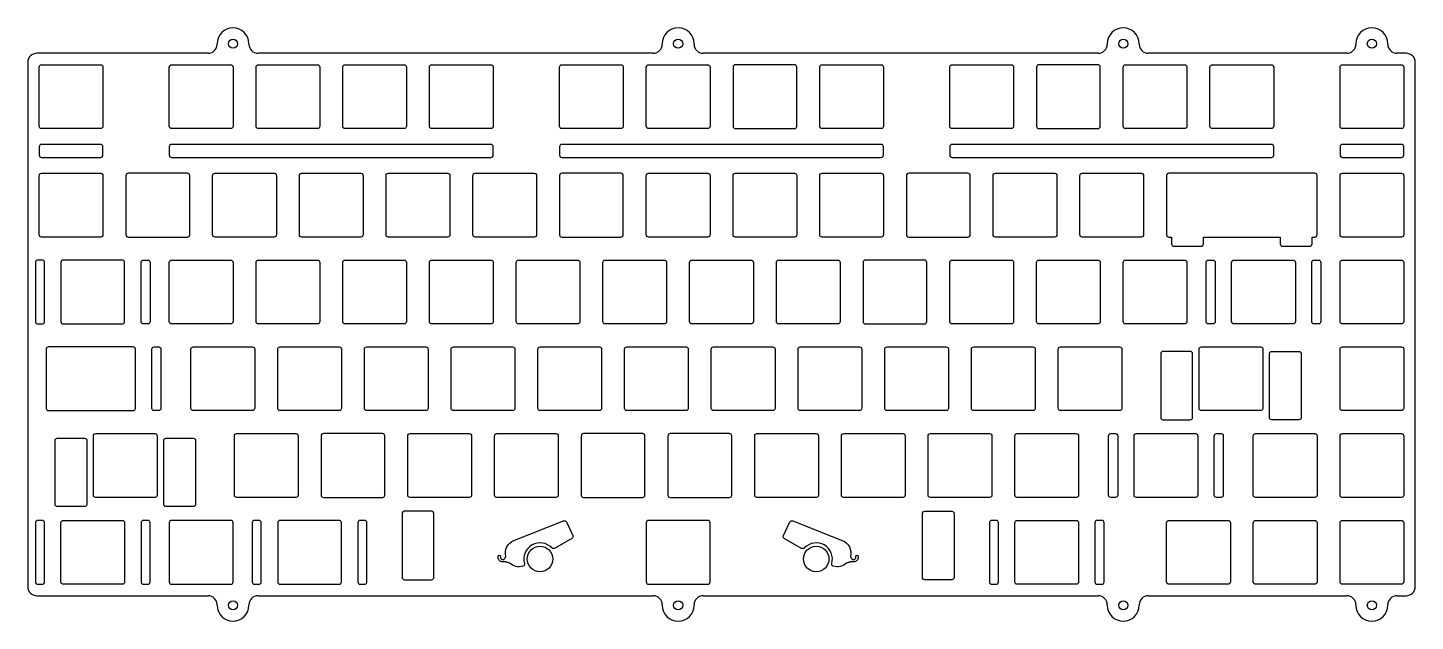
# Model space of a CAD drawing. Header units: millimetres. Extents: x 0 to 305, y -125 to 6.
import ezdxf

# ---------------------------------------------------------------- set-up
doc = ezdxf.new("R2010")
doc.units = ezdxf.units.MM
doc.layers.get('0').update_dxf_attribs({"linetype": 'CONTINUOUS'})

msp = doc.modelspace()

# ---------------------------------------------------------------- linework, layer by layer
for p, q in [((39.6, 0), (2, 0)), ((41.6, 2.1), (41.6, 2)), ((48.6, 2), (48.6, 2.1)), ((137.38, 0), (50.6, 0)), ((139.38, 2.1), (139.38, 2)), ((146.38, 2), (146.38, 2.1)), ((235.15, 0), (148.38, 0)), ((237.15, 2.1), (237.15, 2)), ((244.15, 2), (244.15, 2.1)), ((289.77, 0), (246.15, 0)), ((291.77, 2.1), (291.77, 2)), ((298.77, 2), (298.77, 2.1)), ((302.8, 0), (300.77, 0)), ((0, -2), (0, -117.06)), ((304.8, -117.06), (304.8, -2)), ((2, -119.06), (39.6, -119.06)), ((41.6, -121.06), (41.6, -121.16)), ((48.6, -121.16), (48.6, -121.06)), ((50.6, -119.06), (137.38, -119.06)), ((139.38, -121.06), (139.38, -121.16)), ((146.38, -121.16), (146.38, -121.06)), ((148.38, -119.06), (235.15, -119.06)), ((237.15, -121.06), (237.15, -121.16)), ((244.15, -121.16), (244.15, -121.06)), ((246.15, -119.06), (289.77, -119.06)), ((291.77, -121.06), (291.77, -121.16)), ((298.77, -121.16), (298.77, -121.06)), ((300.77, -119.06), (302.8, -119.06))]:
    msp.add_line(p, q)
for points in [[(2.52, -3.02, -0.414214), (3.02, -2.53), (16.02, -2.53, -0.414214), (16.52, -3.02), (16.52, -16.02, -0.414214), (16.02, -16.53), (3.02, -16.53, -0.414214), (2.52, -16.02)], [(31.1, -3.02, -0.414214), (31.6, -2.53), (44.6, -2.53, -0.414214), (45.1, -3.02), (45.1, -16.02, -0.414214), (44.6, -16.53), (31.6, -16.53, -0.414214), (31.1, -16.02)], [(50.15, -3.02, -0.414214), (50.65, -2.53), (63.65, -2.53, -0.414214), (64.15, -3.02), (64.15, -16.02, -0.414214), (63.65, -16.53), (50.65, -16.53, -0.414214), (50.15, -16.02)], [(82.7, -2.53, -0.414214), (83.2, -3.02), (83.2, -16.02, -0.414214), (82.7, -16.53), (69.7, -16.53, -0.414214), (69.2, -16.02), (69.2, -3.02, -0.414214), (69.7, -2.53)], [(88.25, -3.02, -0.414214), (88.75, -2.53), (101.75, -2.53, -0.414214), (102.25, -3.02), (102.25, -16.02, -0.414214), (101.75, -16.53), (88.75, -16.53, -0.414214), (88.25, -16.02)], [(116.82, -3.02, -0.414214), (117.33, -2.53), (130.32, -2.53, -0.414214), (130.82, -3.02), (130.82, -16.02, -0.414214), (130.32, -16.53), (117.33, -16.53, -0.414214), (116.82, -16.02)], [(135.88, -3.02, -0.414214), (136.38, -2.53), (149.38, -2.53, -0.414214), (149.88, -3.02), (149.88, -16.02, -0.414214), (149.38, -16.53), (136.38, -16.53, -0.414214), (135.88, -16.02)], [(154.93, -3.02), (154.93, -16.02, 0.414214), (155.43, -16.53), (168.43, -16.53, 0.414214), (168.93, -16.02), (168.93, -3.02, 0.414214), (168.43, -2.53), (155.43, -2.53, 0.414214)], [(173.97, -3.02, -0.414214), (174.48, -2.53), (187.47, -2.53, -0.414214), (187.97, -3.02), (187.97, -16.02, -0.414214), (187.47, -16.53), (174.48, -16.53, -0.414214), (173.97, -16.02)], [(202.55, -3.02, -0.414214), (203.05, -2.53), (216.05, -2.53, -0.414214), (216.55, -3.02), (216.55, -16.02, -0.414214), (216.05, -16.53), (203.05, -16.53, -0.414214), (202.55, -16.02)], [(221.6, -3.02), (221.6, -16.02, 0.414214), (222.1, -16.53), (235.1, -16.53, 0.414214), (235.6, -16.02), (235.6, -3.02, 0.414214), (235.1, -2.53), (222.1, -2.53, 0.414214)], [(240.65, -3.02, -0.414214), (241.15, -2.53), (254.15, -2.53, -0.414214), (254.65, -3.02), (254.65, -16.02, -0.414214), (254.15, -16.53), (241.15, -16.53, -0.414214), (240.65, -16.02)], [(273.2, -2.53, -0.414214), (273.7, -3.02), (273.7, -16.02, -0.414214), (273.2, -16.53), (260.2, -16.53, -0.414214), (259.7, -16.02), (259.7, -3.02, -0.414214), (260.2, -2.53)], [(288.27, -3.02, -0.414214), (288.77, -2.53), (301.77, -2.53, -0.414214), (302.27, -3.02), (302.27, -16.02, -0.414214), (301.77, -16.53), (288.77, -16.53, -0.414214), (288.27, -16.02)], [(2.52, -20.52), (2.52, -22.34, 0.414214), (3.02, -22.84), (16.02, -22.84, 0.414214), (16.52, -22.34), (16.52, -20.52, 0.414214), (16.02, -20.02), (3.02, -20.02, 0.414214)], [(102.25, -22.34), (102.25, -20.52, 0.414214), (101.75, -20.02), (31.6, -20.02, 0.414214), (31.1, -20.52), (31.1, -22.34, 0.414214), (31.6, -22.84), (101.75, -22.84, 0.414214)], [(187.97, -22.34), (187.97, -20.52, 0.414214), (187.47, -20.02), (117.33, -20.02, 0.414214), (116.82, -20.52), (116.82, -22.34, 0.414214), (117.33, -22.84), (187.47, -22.84, 0.414214)], [(273.7, -22.34), (273.7, -20.52, 0.414214), (273.2, -20.02), (203.05, -20.02, 0.414214), (202.55, -20.52), (202.55, -22.34, 0.414214), (203.05, -22.84), (273.2, -22.84, 0.414214)], [(302.27, -22.34), (302.27, -20.52, 0.414214), (301.77, -20.02), (288.77, -20.02, 0.414214), (288.27, -20.52), (288.27, -22.34, 0.414214), (288.77, -22.84), (301.77, -22.84, 0.414214)], [(2.52, -26.84, -0.414214), (3.02, -26.34), (16.02, -26.34, -0.414214), (16.52, -26.84), (16.52, -39.84, -0.414214), (16.02, -40.34), (3.02, -40.34, -0.414214), (2.52, -39.84)], [(21.58, -26.84), (21.58, -39.84, 0.414214), (22.07, -40.34), (35.08, -40.34, 0.414214), (35.58, -39.84), (35.58, -26.84, 0.414214), (35.08, -26.34), (22.07, -26.34, 0.414214)], [(40.62, -26.84, -0.414214), (41.12, -26.34), (54.13, -26.34, -0.414214), (54.62, -26.84), (54.62, -39.84, -0.414214), (54.13, -40.34), (41.12, -40.34, -0.414214), (40.62, -39.84)], [(73.17, -26.34, -0.414214), (73.67, -26.84), (73.67, -39.84, -0.414214), (73.17, -40.34), (60.17, -40.34, -0.414214), (59.68, -39.84), (59.68, -26.84, -0.414214), (60.17, -26.34)], [(78.72, -26.84, -0.414214), (79.22, -26.34), (92.22, -26.34, -0.414214), (92.73, -26.84), (92.73, -39.84, -0.414214), (92.22, -40.34), (79.22, -40.34, -0.414214), (78.72, -39.84)], [(111.28, -26.34, -0.414214), (111.78, -26.84), (111.78, -39.84, -0.414214), (111.28, -40.34), (98.28, -40.34, -0.414214), (97.78, -39.84), (97.78, -26.84, -0.414214), (98.28, -26.34)], [(116.82, -26.84), (116.82, -39.84, 0.414214), (117.33, -40.34), (130.32, -40.34, 0.414214), (130.82, -39.84), (130.82, -26.84, 0.414214), (130.32, -26.34), (117.33, -26.34, 0.414214)], [(135.88, -26.84, -0.414214), (136.38, -26.34), (149.38, -26.34, -0.414214), (149.88, -26.84), (149.88, -39.84, -0.414214), (149.38, -40.34), (136.38, -40.34, -0.414214), (135.88, -39.84)], [(154.93, -26.84, -0.414214), (155.43, -26.34), (168.43, -26.34, -0.414214), (168.93, -26.84), (168.93, -39.84, -0.414214), (168.43, -40.34), (155.43, -40.34, -0.414214), (154.93, -39.84)], [(173.97, -26.84, -0.414214), (174.48, -26.34), (187.47, -26.34, -0.414214), (187.97, -26.84), (187.97, -39.84, -0.414214), (187.47, -40.34), (174.48, -40.34, -0.414214), (173.97, -39.84)], [(193.03, -26.84), (193.03, -39.84, 0.414214), (193.53, -40.34), (206.53, -40.34, 0.414214), (207.03, -39.84), (207.03, -26.84, 0.414214), (206.53, -26.34), (193.53, -26.34, 0.414214)], [(225.58, -26.34, -0.414214), (226.08, -26.84), (226.08, -39.84, -0.414214), (225.58, -40.34), (212.57, -40.34, -0.414214), (212.07, -39.84), (212.07, -26.84, -0.414214), (212.57, -26.34)], [(231.12, -26.84, -0.414214), (231.62, -26.34), (244.63, -26.34, -0.414214), (245.13, -26.84), (245.13, -39.84, -0.414214), (244.63, -40.34), (231.62, -40.34, -0.414214), (231.12, -39.84)], [(258.26, -40.34), (275.14, -40.34), (275.14, -41.84, 0.414214), (275.64, -42.34), (281.64, -42.34, 0.414214), (282.14, -41.84), (282.14, -40.34), (282.73, -40.34, 0.414214), (283.23, -39.84), (283.23, -26.84, 0.414214), (282.73, -26.34), (250.68, -26.34, 0.414214), (250.18, -26.84), (250.18, -39.84, 0.414214), (250.68, -40.34), (251.26, -40.34), (251.26, -41.84, 0.414214), (251.76, -42.34), (257.76, -42.34, 0.414214), (258.26, -41.84)], [(288.27, -26.84, -0.414214), (288.77, -26.34), (301.77, -26.34, -0.414214), (302.27, -26.84), (302.27, -39.84, -0.414214), (301.77, -40.34), (288.77, -40.34, -0.414214), (288.27, -39.84)], [(1.69, -45.89), (1.69, -58.89, 0.414214), (2.19, -59.39), (3.19, -59.39, 0.414214), (3.69, -58.89), (3.69, -45.89, 0.414214), (3.19, -45.39), (2.19, -45.39, 0.414214)], [(7.29, -45.89), (7.29, -58.89, 0.414214), (7.79, -59.39), (20.79, -59.39, 0.414214), (21.29, -58.89), (21.29, -45.89, 0.414214), (20.79, -45.39), (7.79, -45.39, 0.414214)], [(24.89, -45.89, -0.414214), (25.39, -45.39), (26.39, -45.39, -0.414214), (26.89, -45.89), (26.89, -58.89, -0.414214), (26.39, -59.39), (25.39, -59.39, -0.414214), (24.89, -58.89)], [(31.1, -45.89, -0.414214), (31.6, -45.39), (44.6, -45.39, -0.414214), (45.1, -45.89), (45.1, -58.89, -0.414214), (44.6, -59.39), (31.6, -59.39, -0.414214), (31.1, -58.89)], [(50.15, -45.89, -0.414214), (50.65, -45.39), (63.65, -45.39, -0.414214), (64.15, -45.89), (64.15, -58.89, -0.414214), (63.65, -59.39), (50.65, -59.39, -0.414214), (50.15, -58.89)], [(69.2, -45.89, -0.414214), (69.7, -45.39), (82.7, -45.39, -0.414214), (83.2, -45.89), (83.2, -58.89, -0.414214), (82.7, -59.39), (69.7, -59.39, -0.414214), (69.2, -58.89)], [(88.25, -45.89, -0.414214), (88.75, -45.39), (101.75, -45.39, -0.414214), (102.25, -45.89), (102.25, -58.89, -0.414214), (101.75, -59.39), (88.75, -59.39, -0.414214), (88.25, -58.89)], [(107.3, -45.89, -0.414214), (107.8, -45.39), (120.8, -45.39, -0.414214), (121.3, -45.89), (121.3, -58.89, -0.414214), (120.8, -59.39), (107.8, -59.39, -0.414214), (107.3, -58.89)], [(126.35, -45.89, -0.414214), (126.85, -45.39), (139.85, -45.39, -0.414214), (140.35, -45.89), (140.35, -58.89, -0.414214), (139.85, -59.39), (126.85, -59.39, -0.414214), (126.35, -58.89)], [(145.4, -45.89, -0.414214), (145.9, -45.39), (158.9, -45.39, -0.414214), (159.4, -45.89), (159.4, -58.89, -0.414214), (158.9, -59.39), (145.9, -59.39, -0.414214), (145.4, -58.89)], [(164.45, -45.89, -0.414214), (164.95, -45.39), (177.95, -45.39, -0.414214), (178.45, -45.89), (178.45, -58.89, -0.414214), (177.95, -59.39), (164.95, -59.39, -0.414214), (164.45, -58.89)], [(183.5, -45.89), (183.5, -58.89, 0.414214), (184, -59.39), (197, -59.39, 0.414214), (197.5, -58.89), (197.5, -45.89, 0.414214), (197, -45.39), (184, -45.39, 0.414214)], [(202.55, -45.89, -0.414214), (203.05, -45.39), (216.05, -45.39, -0.414214), (216.55, -45.89), (216.55, -58.89, -0.414214), (216.05, -59.39), (203.05, -59.39, -0.414214), (202.55, -58.89)], [(221.6, -45.89, -0.414214), (222.1, -45.39), (235.1, -45.39, -0.414214), (235.6, -45.89), (235.6, -58.89, -0.414214), (235.1, -59.39), (222.1, -59.39, -0.414214), (221.6, -58.89)], [(254.15, -45.39, -0.414214), (254.65, -45.89), (254.65, -58.89, -0.414214), (254.15, -59.39), (241.15, -59.39, -0.414214), (240.65, -58.89), (240.65, -45.89, -0.414214), (241.15, -45.39)], [(260.36, -45.39, -0.414214), (260.86, -45.89), (260.86, -58.89, -0.414214), (260.36, -59.39), (259.36, -59.39, -0.414214), (258.86, -58.89), (258.86, -45.89, -0.414214), (259.36, -45.39)], [(264.46, -45.89, -0.414214), (264.96, -45.39), (277.96, -45.39, -0.414214), (278.46, -45.89), (278.46, -58.89, -0.414214), (277.96, -59.39), (264.96, -59.39, -0.414214), (264.46, -58.89)], [(282.06, -45.89, -0.414214), (282.56, -45.39), (283.56, -45.39, -0.414214), (284.06, -45.89), (284.06, -58.89, -0.414214), (283.56, -59.39), (282.56, -59.39, -0.414214), (282.06, -58.89)], [(288.27, -45.89, -0.414214), (288.77, -45.39), (301.77, -45.39, -0.414214), (302.27, -45.89), (302.27, -58.89, -0.414214), (301.77, -59.39), (288.77, -59.39, -0.414214), (288.27, -58.89)], [(23.17, -64.44), (4.57, -64.44, 0.414214), (4.07, -64.94), (4.07, -77.94, 0.414214), (4.57, -78.44), (23.17, -78.44, 0.414214), (23.67, -77.94), (23.67, -64.94, 0.414214)], [(27.27, -64.94, -0.414214), (27.77, -64.44), (28.77, -64.44, -0.414214), (29.27, -64.94), (29.27, -77.94, -0.414214), (28.77, -78.44), (27.77, -78.44, -0.414214), (27.27, -77.94)], [(35.86, -64.94, -0.414214), (36.36, -64.44), (49.36, -64.44, -0.414214), (49.86, -64.94), (49.86, -77.94, -0.414214), (49.36, -78.44), (36.36, -78.44, -0.414214), (35.86, -77.94)], [(54.91, -64.94, -0.414214), (55.41, -64.44), (68.41, -64.44, -0.414214), (68.91, -64.94), (68.91, -77.94, -0.414214), (68.41, -78.44), (55.41, -78.44, -0.414214), (54.91, -77.94)], [(73.96, -64.94, -0.414214), (74.46, -64.44), (87.46, -64.44, -0.414214), (87.96, -64.94), (87.96, -77.94, -0.414214), (87.46, -78.44), (74.46, -78.44, -0.414214), (73.96, -77.94)], [(93.01, -64.94, -0.414214), (93.51, -64.44), (106.51, -64.44, -0.414214), (107.01, -64.94), (107.01, -77.94, -0.414214), (106.51, -78.44), (93.51, -78.44, -0.414214), (93.01, -77.94)], [(112.06, -64.94, -0.414214), (112.56, -64.44), (125.56, -64.44, -0.414214), (126.06, -64.94), (126.06, -77.94, -0.414214), (125.56, -78.44), (112.56, -78.44, -0.414214), (112.06, -77.94)], [(144.61, -64.44, -0.414214), (145.11, -64.94), (145.11, -77.94, -0.414214), (144.61, -78.44), (131.61, -78.44, -0.414214), (131.11, -77.94), (131.11, -64.94, -0.414214), (131.61, -64.44)], [(150.16, -64.94, -0.414214), (150.66, -64.44), (163.66, -64.44, -0.414214), (164.16, -64.94), (164.16, -77.94, -0.414214), (163.66, -78.44), (150.66, -78.44, -0.414214), (150.16, -77.94)], [(182.71, -64.44, -0.414214), (183.21, -64.94), (183.21, -77.94, -0.414214), (182.71, -78.44), (169.71, -78.44, -0.414214), (169.21, -77.94), (169.21, -64.94, -0.414214), (169.71, -64.44)], [(188.26, -64.94, -0.414214), (188.76, -64.44), (201.76, -64.44, -0.414214), (202.26, -64.94), (202.26, -77.94, -0.414214), (201.76, -78.44), (188.76, -78.44, -0.414214), (188.26, -77.94)], [(207.31, -64.94, -0.414214), (207.81, -64.44), (220.81, -64.44, -0.414214), (221.31, -64.94), (221.31, -77.94, -0.414214), (220.81, -78.44), (207.81, -78.44, -0.414214), (207.31, -77.94)], [(226.36, -64.94, -0.414214), (226.86, -64.44), (239.86, -64.44, -0.414214), (240.36, -64.94), (240.36, -77.94, -0.414214), (239.86, -78.44), (226.86, -78.44, -0.414214), (226.36, -77.94)], [(248.88, -65.94), (248.88, -79.94, 0.414214), (249.38, -80.44), (255.38, -80.44, 0.414214), (255.88, -79.94), (255.88, -65.94, 0.414214), (255.38, -65.44), (249.38, -65.44, 0.414214)], [(257.32, -64.94, -0.414214), (257.82, -64.44), (270.82, -64.44, -0.414214), (271.32, -64.94), (271.32, -77.94, -0.414214), (270.82, -78.44), (257.82, -78.44, -0.414214), (257.32, -77.94)], [(272.76, -65.94, -0.414214), (273.26, -65.44), (279.26, -65.44, -0.414214), (279.76, -65.94), (279.76, -79.94, -0.414214), (279.26, -80.44), (273.26, -80.44, -0.414214), (272.76, -79.94)], [(288.27, -64.94, -0.414214), (288.77, -64.44), (301.77, -64.44, -0.414214), (302.27, -64.94), (302.27, -77.94, -0.414214), (301.77, -78.44), (288.77, -78.44, -0.414214), (288.27, -77.94)], [(5.99, -84.99, -0.414214), (6.49, -84.49), (12.49, -84.49, -0.414214), (12.99, -84.99), (12.99, -98.99, -0.414214), (12.49, -99.49), (6.49, -99.49, -0.414214), (5.99, -98.99)], [(14.43, -83.99, -0.414214), (14.93, -83.49), (27.93, -83.49, -0.414214), (28.43, -83.99), (28.43, -96.99, -0.414214), (27.93, -97.49), (14.93, -97.49, -0.414214), (14.43, -96.99)], [(36.37, -84.49, -0.414214), (36.87, -84.99), (36.87, -98.99, -0.414214), (36.37, -99.49), (30.37, -99.49, -0.414214), (29.87, -98.99), (29.87, -84.99, -0.414214), (30.37, -84.49)], [(45.39, -83.99, -0.414214), (45.89, -83.49), (58.89, -83.49, -0.414214), (59.39, -83.99), (59.39, -96.99, -0.414214), (58.89, -97.49), (45.89, -97.49, -0.414214), (45.39, -96.99)], [(64.44, -83.99), (64.44, -96.99, 0.414214), (64.94, -97.49), (77.94, -97.49, 0.414214), (78.44, -96.99), (78.44, -83.99, 0.414214), (77.94, -83.49), (64.94, -83.49, 0.414214)], [(83.49, -83.99, -0.414214), (83.99, -83.49), (96.99, -83.49, -0.414214), (97.49, -83.99), (97.49, -96.99, -0.414214), (96.99, -97.49), (83.99, -97.49, -0.414214), (83.49, -96.99)], [(102.54, -83.99, -0.414214), (103.04, -83.49), (116.04, -83.49, -0.414214), (116.54, -83.99), (116.54, -96.99, -0.414214), (116.04, -97.49), (103.04, -97.49, -0.414214), (102.54, -96.99)], [(121.59, -83.99), (121.59, -96.99, 0.414214), (122.09, -97.49), (135.09, -97.49, 0.414214), (135.59, -96.99), (135.59, -83.99, 0.414214), (135.09, -83.49), (122.09, -83.49, 0.414214)], [(140.64, -83.99), (140.64, -96.99, 0.414214), (141.14, -97.49), (154.14, -97.49, 0.414214), (154.64, -96.99), (154.64, -83.99, 0.414214), (154.14, -83.49), (141.14, -83.49, 0.414214)], [(159.69, -83.99, -0.414214), (160.19, -83.49), (173.19, -83.49, -0.414214), (173.69, -83.99), (173.69, -96.99, -0.414214), (173.19, -97.49), (160.19, -97.49, -0.414214), (159.69, -96.99)], [(178.74, -83.99, -0.414214), (179.24, -83.49), (192.24, -83.49, -0.414214), (192.74, -83.99), (192.74, -96.99, -0.414214), (192.24, -97.49), (179.24, -97.49, -0.414214), (178.74, -96.99)], [(197.79, -83.99, -0.414214), (198.29, -83.49), (211.29, -83.49, -0.414214), (211.79, -83.99), (211.79, -96.99, -0.414214), (211.29, -97.49), (198.29, -97.49, -0.414214), (197.79, -96.99)], [(216.84, -83.99, -0.414214), (217.34, -83.49), (230.34, -83.49, -0.414214), (230.84, -83.99), (230.84, -96.99, -0.414214), (230.34, -97.49), (217.34, -97.49, -0.414214), (216.84, -96.99)], [(237.43, -83.99, -0.414214), (237.93, -83.49), (238.93, -83.49, -0.414214), (239.43, -83.99), (239.43, -96.99, -0.414214), (238.93, -97.49), (237.93, -97.49, -0.414214), (237.43, -96.99)], [(243.03, -83.99, -0.414214), (243.53, -83.49), (256.53, -83.49, -0.414214), (257.03, -83.99), (257.03, -96.99, -0.414214), (256.53, -97.49), (243.53, -97.49, -0.414214), (243.03, -96.99)], [(262.13, -83.49, -0.414214), (262.63, -83.99), (262.63, -96.99, -0.414214), (262.13, -97.49), (261.13, -97.49, -0.414214), (260.63, -96.99), (260.63, -83.99, -0.414214), (261.13, -83.49)], [(269.23, -83.99, -0.414214), (269.73, -83.49), (282.73, -83.49, -0.414214), (283.23, -83.99), (283.23, -96.99, -0.414214), (282.73, -97.49), (269.73, -97.49, -0.414214), (269.23, -96.99)], [(288.27, -83.99, -0.414214), (288.77, -83.49), (301.77, -83.49, -0.414214), (302.27, -83.99), (302.27, -96.99, -0.414214), (301.77, -97.49), (288.77, -97.49, -0.414214), (288.27, -96.99)], [(89.23, -115.04), (89.23, -101.04, 0.414214), (88.73, -100.54), (82.72, -100.54, 0.414214), (82.22, -101.04), (82.22, -115.04, 0.414214), (82.72, -115.54), (88.73, -115.54, 0.414214)], [(203.03, -100.54, -0.414214), (203.52, -101.04), (203.52, -115.04, -0.414214), (203.03, -115.54), (197.03, -115.54, -0.414214), (196.52, -115.04), (196.52, -101.04, -0.414214), (197.03, -100.54)], [(1.69, -103.04), (1.69, -116.04, 0.414214), (2.19, -116.54), (3.19, -116.54, 0.414214), (3.69, -116.04), (3.69, -103.04, 0.414214), (3.19, -102.54), (2.19, -102.54, 0.414214)], [(7.79, -116.54, -0.414214), (7.29, -116.04), (7.29, -103.04, -0.414214), (7.79, -102.54), (20.79, -102.54, -0.414214), (21.29, -103.04), (21.29, -116.04, -0.414214), (20.79, -116.54)], [(24.89, -103.04), (24.89, -116.04, 0.414214), (25.39, -116.54), (26.39, -116.54, 0.414214), (26.89, -116.04), (26.89, -103.04, 0.414214), (26.39, -102.54), (25.39, -102.54, 0.414214)], [(44.6, -102.54), (31.6, -102.54, 0.414214), (31.1, -103.04), (31.1, -116.04, 0.414214), (31.6, -116.54), (44.6, -116.54, 0.414214), (45.1, -116.04), (45.1, -103.04, 0.414214)], [(49.31, -103.04), (49.31, -116.04, 0.414214), (49.81, -116.54), (50.81, -116.54, 0.414214), (51.31, -116.04), (51.31, -103.04, 0.414214), (50.81, -102.54), (49.81, -102.54, 0.414214)], [(54.91, -103.04), (54.91, -116.04, 0.414214), (55.41, -116.54), (68.41, -116.54, 0.414214), (68.91, -116.04), (68.91, -103.04, 0.414214), (68.41, -102.54), (55.41, -102.54, 0.414214)], [(72.51, -103.04), (72.51, -116.04, 0.414214), (73.01, -116.54), (74.01, -116.54, 0.414214), (74.51, -116.04), (74.51, -103.04, 0.414214), (74.01, -102.54), (73.01, -102.54, 0.414214)], [(109.13, -111.98, -0.408962), (108.79, -112.59, -0.269122), (105.86, -111.91, 0.19091), (105.52, -111.78), (105.46, -111.78, -0.131652), (105.21, -111.71), (105.18, -111.69, 0.131652), (104.93, -111.63), (104.32, -111.63, -0.414214), (103.32, -110.63), (103.32, -110.43, -1), (103.82, -110.43), (103.82, -110.63, 0.414214), (104.32, -111.13), (104.47, -111.13, 0.317837), (104.7, -110.96, -0.111853), (104.82, -110.77), (104.93, -110.66, 0.260807), (105, -110.43, -0.373265), (106.81, -106.94), (117.69, -102.63, -0.392876), (118.32, -102.88), (119.75, -105.82, -0.392876), (119.55, -106.47), (115.75, -108.67, -0.348793), (115.13, -108.58, 0.787605)], [(135.88, -103.04), (135.88, -116.04, 0.414214), (136.38, -116.54), (149.38, -116.54, 0.414214), (149.88, -116.04), (149.88, -103.04, 0.414214), (149.38, -102.54), (136.38, -102.54, 0.414214)], [(180.54, -111.71, -0.131652), (180.29, -111.78), (180.23, -111.78, 0.19091), (179.89, -111.91, -0.269122), (176.96, -112.59, -0.408962), (176.62, -111.98, 0.787605), (170.62, -108.58, -0.348793), (170, -108.67), (166.2, -106.47, -0.392876), (166, -105.82), (167.43, -102.88, -0.392876), (168.06, -102.63), (178.94, -106.94, -0.373265), (180.75, -110.43, 0.260807), (180.82, -110.66), (180.93, -110.77, -0.111853), (181.05, -110.96, 0.317837), (181.28, -111.13), (181.43, -111.13, 0.414214), (181.93, -110.63), (181.93, -110.43, -1), (182.43, -110.43), (182.43, -110.63, -0.414214), (181.43, -111.63), (180.82, -111.63, 0.131652), (180.57, -111.69)], [(211.24, -103.04), (211.24, -116.04, 0.414214), (211.74, -116.54), (212.74, -116.54, 0.414214), (213.24, -116.04), (213.24, -103.04, 0.414214), (212.74, -102.54), (211.74, -102.54, 0.414214)], [(217.34, -116.54, -0.414214), (216.84, -116.04), (216.84, -103.04, -0.414214), (217.34, -102.54), (230.34, -102.54, -0.414214), (230.84, -103.04), (230.84, -116.04, -0.414214), (230.34, -116.54)], [(234.44, -103.04), (234.44, -116.04, 0.414214), (234.94, -116.54), (235.94, -116.54, 0.414214), (236.44, -116.04), (236.44, -103.04, 0.414214), (235.94, -102.54), (234.94, -102.54, 0.414214)], [(250.18, -103.04, -0.414214), (250.68, -102.54), (263.68, -102.54, -0.414214), (264.18, -103.04), (264.18, -116.04, -0.414214), (263.68, -116.54), (250.68, -116.54, -0.414214), (250.18, -116.04)], [(269.23, -103.04, -0.414214), (269.73, -102.54), (282.73, -102.54, -0.414214), (283.23, -103.04), (283.23, -116.04, -0.414214), (282.73, -116.54), (269.73, -116.54, -0.414214), (269.23, -116.04)], [(288.27, -103.04, -0.414214), (288.77, -102.54), (301.77, -102.54, -0.414214), (302.27, -103.04), (302.27, -116.04, -0.414214), (301.77, -116.54), (288.77, -116.54, -0.414214), (288.27, -116.04)]]:
    msp.add_lwpolyline(points, format="xyb", close=True)
for centre, radius in [((45.1, 2.1), 1), ((142.88, 2.1), 1), ((240.65, 2.1), 1), ((295.27, 2.1), 1), ((112.54, -111), 2.8), ((173.21, -111), 2.8), ((45.1, -121.16), 1), ((142.88, -121.16), 1), ((240.65, -121.16), 1), ((295.27, -121.16), 1)]:
    msp.add_circle(centre, radius)
for centre, radius, start, end in [((45.1, 2.1), 3.5, 0, 180), ((142.88, 2.1), 3.5, 0, 180), ((240.65, 2.1), 3.5, 0, 180), ((295.27, 2.1), 3.5, 0, 180), ((2, -2), 2, 90, 180), ((39.6, 2), 2, 270, 360), ((50.6, 2), 2, 180, 270), ((137.38, 2), 2, 270, 360), ((148.38, 2), 2, 180, 270), ((235.15, 2), 2, -90, 0), ((246.15, 2), 2, 180, 270), ((289.77, 2), 2, -90, 0), ((300.77, 2), 2, 180, 270), ((302.8, -2), 2, 0, 90), ((2, -117.06), 2, 180, 270), ((302.8, -117.06), 2, -90, 0), ((39.6, -121.06), 2, 0, 90), ((45.1, -121.16), 3.5, -180, 0), ((50.6, -121.06), 2, 90, 180), ((137.38, -121.06), 2, 0, 90), ((142.88, -121.16), 3.5, -180, 0), ((148.38, -121.06), 2, 90, 180), ((235.15, -121.06), 2, 0, 90), ((240.65, -121.16), 3.5, -180, 0), ((246.15, -121.06), 2, 90, 180), ((289.77, -121.06), 2, 0, 90), ((295.27, -121.16), 3.5, -180, 0), ((300.77, -121.06), 2, 90, 180)]:
    msp.add_arc(centre, radius, start, end)

doc.saveas('drawing.dxf')
